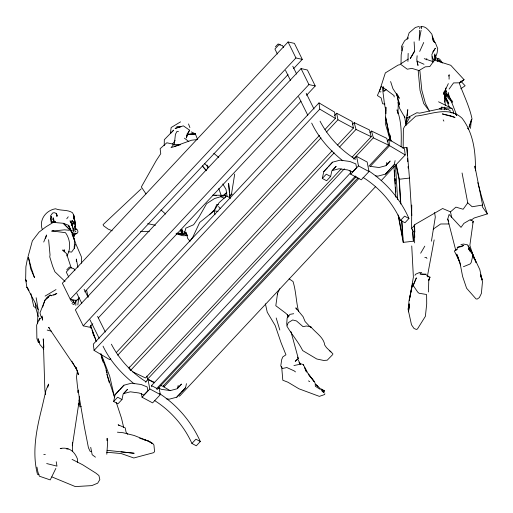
<?xml version="1.0" encoding="UTF-8"?>
<svg xmlns="http://www.w3.org/2000/svg" width="513" height="513" viewBox="0 0 513 513"><rect width="100%" height="100%" fill="white"/><g stroke="black" fill="none" stroke-linecap="round" stroke-linejoin="round"><path stroke-width="0.77" d="M38.109 309.512L34.903 302.356L26.868 287.145L25.65 279.559L25.9 266.702L27.266 259.578L32.357 240.853L39.065 232.113L45.76 226.977L53.262 222.373L63.259 223.277L68.569 225.316L71.891 232.023L74.379 240.046L74.359 248.215L71.608 252.075L68.755 251.793M401.102 146.68C401.442 134.265 401.711 121.555 397.056 109.846L397.928 113.726L398.325 102.125L397.133 95.405M415.152 231.831L413.568 231.902L411.586 228.644L411.759 205.059M469.959 251.216L468.388 248.542L472.851 254.852L472.922 256.84L472.697 255.891M403.16 147.853L403.372 128.878L404.61 126.384L415.774 116.111C431.106 114.572 448.99 105.723 462.13 118.291C473.55 133.335 475.808 152.515 475.371 170.829M323.1 390.765L323.511 390.399L322.305 389.694L323.485 390.38L323.075 392.189L323.28 391.829L322.145 391.368M164.224 145.666L164.32 139.703L173.67 130.116L170.348 133.637L171.162 127.519L180.576 121.863M72.647 451.491L72.404 442.572L72.333 445.784L79.13 401.121L79.265 396.62M77.431 462.322L77.501 459.109C74.584 451.331 68.973 446.829 60.194 448.49L61.791 448.599M449.08 79.194L449.176 74.731L448.586 76.097M407.925 61.438L408.162 53.39M385.847 110.686L385.334 123.473L390.322 140.658M419.647 30.248L419.159 40.463L421.09 30.338M419.724 28.677L419.801 27.106C425.174 24.746 429.009 30.761 431.914 34.288L433.267 40.822L434.036 41.983M78.303 404.904L78.386 403.365M37.436 323.652L38.212 309.672L36.154 297.752M73.417 222.289L71.884 220.584L72.666 220.821L73.744 222.43L72.166 225.97L72.436 225.502L72.577 226.387L72.166 225.97L72.679 224.143L71.249 221.148M78.745 297.97L77.829 304.882M106.967 440.648L107.134 438.288L107.653 442.277L106.8 454.21M409.118 304.998L408.585 311.853L408.932 300.996L412.587 283.849L409.74 298.156M417.133 55.737L416.812 59.655L417.992 65.324M409.098 304.292L408.463 311.211L409.162 306.646M225.092 195.863L225.188 194.934L225.021 195.709M406.347 124.396L407.027 117.406M407.181 115.855L407.784 109.641L406.065 121.786L406.232 124.499M470.498 128.423L471.357 119.625L469.042 127.327L472.031 118.913C469.517 106.589 463.752 95.303 459.436 83.568M277.405 294.725L277.565 293.269L279.777 288.748M174.24 145.051L175.42 134.329L177.011 131.354L178.466 131.418M444.476 96.309L444.835 93.321M445.015 91.833L445.194 90.339M428.483 291.993L428.759 280.701L429.926 277.116L426.54 275.641M396.915 95.264L397.088 93.86M434.806 60.079L435.069 57.931M73.628 236.41L73.827 234.903M447.907 95.008L448.259 92.327M455.807 250.524L447.727 219.134L449.08 214.453L461.014 227.368L463.944 223.341L470.312 219.628L473.21 221.34L469.857 245.291L473.929 258.539M277.565 293.269L275.808 305.735L285.632 313.11L288.902 316.252M445.88 87.96L444.559 97.002L445.355 105.543M77.405 371.04L76.488 376.875L77.54 387.142L84.305 426.598L88.448 447.798L90.205 451.472L91.724 451.312M431.427 241.2L435.306 217.057L434.569 212.491M231.35 194.914L234.71 174.08M409.72 298.124L413.382 277.155L411.74 245.964M186.501 137.997L187.412 132.816M324.851 393.618L324.691 394.516L319.368 396.376L298.944 388.796L287.985 382.243L282.81 380.236L281.637 366.372M434.152 239.904L427.643 275.019L428.041 277.039M421.385 28.786L421.378 26.554M444.63 102.177L446.284 93.642L445.56 95.835M403.013 46.196L401.185 54.744L401.012 63.715M320.805 389.123L321.984 389.348L321.523 390.791M409.15 303.722L408.047 309.108L411.503 324.819L414.01 328.467L416.319 329.442L417.435 329.013L425.386 316.322L426.707 303.92L426.617 294.385M113.649 401.493L115.13 394.67L123.934 385.212L131.482 383.192L141.19 384.513L147.16 386.943L147.898 390.701L143.909 394.965L139.087 393.003L130.321 391.81L123.511 393.631L127.5 389.367L123.152 394.055L121.966 399.544L117.977 403.808L113.649 401.493L117.644 397.229L121.966 399.544M178.171 385.436L177.549 388.328L181.538 384.064L177.19 388.751L170.38 390.573L161.614 389.38L158.735 388.213M166.231 398.781L169.219 399.191L176.767 397.177L185.571 387.713L186.45 383.66M322.305 178.447L323.78 171.624L332.584 162.166L340.132 160.152L349.84 161.467L355.817 163.903L356.548 167.661L352.559 171.926L347.737 169.957L338.971 168.771L332.161 170.585L336.156 166.321L331.808 171.009L330.616 176.498L326.627 180.762L322.305 178.447L326.294 174.183L330.616 176.498M386.828 162.39L386.199 165.289L390.188 161.024L385.84 165.712L379.03 167.527L370.264 166.34M375.631 175.844L377.876 176.145L385.417 174.131L394.228 164.673L395.1 160.62M475.083 168.514L474.871 166.167L482.598 205.046L482.246 206.649L487.35 213.908L474.179 217.993L470.722 220.462M39.091 320.503L39.61 318.188M72.096 225.387L72.884 223.136L72.314 224.489L72.198 223.758M47.837 387.142L48.562 384.09L45.99 390.207L41.899 407.899C36.423 429.58 31.8 452.248 37.494 474.39L39.033 474.429M75.283 244.323L74.359 248.215L74.135 246.682M472.935 255.224L471.139 262.662L469.985 264.048L463.419 266.722M406.065 121.786L407.11 117.99L416.877 112.732L419.66 113.161L439.166 109.006L441.821 107.422L451.979 108.429L453.473 111.687L453.595 113.719M445.104 97.887L446.284 93.642M45.599 238.327L46.542 234.992L43.727 242.04M73.814 300.131L73.199 302.221L74.064 303.157L75.148 302.221L75.77 300.124M70.698 222.046L71.583 223.79L70.044 220.821L71.416 223.232L73.417 228.92L72.981 230.382L75.315 231.023M472.736 222.86L473.21 221.34M42.656 307.12L44.868 300.163L45.631 299.13L50.069 294.86L51.653 295.77L50.005 295.353L44.804 300.663L39.963 312.879L40.957 316.374L42.072 316.72L42.65 320.118L42.419 317.553M444.232 91.429L443.303 94.309L448.336 83.6M56.898 216.435L57.135 215.082L56.218 213.389L54.166 212.651L52.602 213.049L50.383 216.108L51.383 222.636L50.832 218.621M176.793 126.378L180.922 126.743L175.087 128.417L183.346 125.845L189.579 130.18L186.501 137.061L187.405 134.348L195.318 133.829L197.62 139.517M440.975 109.731L441.943 106.807M428.721 280.662L429.926 277.116L428.74 279.867M72.442 225.104L72.936 223.674M434.46 60.489L437.095 52.961L437.73 48.607L435.3 42.669L433.267 40.822L432.26 36.102L434.902 42.547M46.76 298.617L47.209 297.348L48.69 296.822M73.731 235.127L74.25 233.71L76.091 233.165L75.809 233.537M73.545 237.634L74.026 236.397L73.814 235.05M381.48 86.274L377.382 95.521L381.133 97.938L382.615 103.786L385 104.062M419.705 51.422L423.725 42.47M426.226 59.854L426.829 58.585M75.373 225.624L74.712 226.99L76.334 229.741L74.712 226.99L75.289 224.668L75.328 226.663M71.358 299.246L70.743 300.522L71.749 301.368L72.679 300.201M55.853 468.42L50.223 479.911L39.373 476.186L37.904 472.005L36.955 467.151M76.976 299.849L74.18 304.312L72.865 304.607M73.436 237.262L74.039 236.089L73.41 233.582L73.199 234.909M42.156 316.014L40.726 318.759L39.539 318.701L36.66 325.037L36.885 338.631L38.379 342.569L39.572 342.626M414.651 51.101L410.304 58.469L414.651 51.101L414.106 41.867M406.065 124.056L409.336 118.003M445.092 98.656L447.368 94.745M420.66 253.217L424.802 246.15M188.335 132.181L189.579 130.18M414.979 275.282L415.645 274.224L419.647 272.448L421.718 272.499M66.799 255.961C71.179 248.985 70.319 239.308 65.51 232.71L53.134 231.074M432.709 52.018L435.338 48.228L431.888 54.333L432.44 62.022M190.336 240.61L192.824 237.121L199.672 222.482L214.126 210.811L219.07 202.725L226.496 196.004L230.491 198.037M449.099 89.108L453.55 82.914L459.097 82.824L464.021 79.656L450.76 65.286L436.133 60.656L434.094 60.605L429.779 66.581L425.251 66.825L418.223 71.012L420.025 90.371L423.706 103.517L429.413 111.084L425.38 103.318L421.814 90.205L419.871 70.82L411.907 68.376L407.284 69.204L400.877 64.471L398.133 65.074L385.346 72.897L379.383 91.417L379.928 91.936L380.973 91.789M462.072 172.984L467.747 202.853L463.149 209.259L455.916 207.13L450.485 211.85L442.623 208.515L415.434 224.252L411.586 228.644M172.458 144.179L175.1 140.568M71.987 303.606L73.821 301.093M66.754 218.769L68.261 216.8M74.776 234.056L73.577 235.461M183.314 231.748L181.769 233.46L182.801 232.588M66.754 269.87L69.383 267.055L71.756 267.562M275.404 46.824L278.04 44.009L280.412 44.522M293.526 68.704L302.272 59.361L294.404 43.374L288.062 41.976L62.368 283.234L70.236 299.22L76.578 300.618L79.31 297.694M70.236 299.22L295.93 57.956L302.272 59.361M84.773 291.852L288.062 74.545M306.517 95.322L315.258 85.972L307.39 69.986L301.054 68.588L75.36 309.846L83.221 325.832L89.563 327.23L92.84 323.729M83.221 325.832L308.916 84.574L315.258 85.972M98.31 317.887L301.048 101.164M324.998 129.475L335.38 118.375L334.604 112.129L318.996 102.889L93.302 344.152L94.078 350.398L109.686 359.639L110.776 358.465M94.078 350.398L319.766 109.134L318.996 102.889M334.482 115.572L336.669 113.238L352.123 121.517L353.406 128.051L337.554 144.993M116.246 352.623L319.535 135.317M117.721 355.182L321.01 137.875M326.473 132.033L337.945 119.766L336.669 113.238M352.585 124.396L354.22 122.645L369.45 129.93L371.232 136.714L352.104 157.164M128.801 368.142L332.091 150.835M130.308 370.687L334.143 152.797M339.612 146.955L356.003 129.43L354.22 122.645M115.13 394.67L119.119 390.406M119.946 389.476L123.934 385.212M323.78 171.624L327.769 167.36M328.596 166.43L332.584 162.166M369.911 132.809L371.547 131.059L386.776 138.343L388.559 145.128L368.885 166.161M341.177 168.848L145.538 377.978L132.386 371.681M154.56 382.416L147.635 379.101L344.364 168.803M353.656 158.87L373.329 137.843L371.547 131.059M145.378 382.185L147.962 379.428L154.278 382.813M354.028 159.145L356.612 156.382L367.141 162.025L369.014 171.56L361.261 179.845L350.732 174.202L350.013 170.534M151.765 386.802L151.527 385.603L350.789 172.599M158.921 387.27L160.357 394.6L152.611 402.885L142.082 397.248L149.828 388.957L147.962 379.428M350.732 174.202L358.484 165.917L356.612 156.382M387.2 141.203L388.841 139.446L404.449 148.687L405.225 154.932L381.178 180.64M356.285 176.619L157.029 389.623L156.792 388.424L355.503 176.01M357.959 177.844L162.865 386.385L160.787 385.398M170.027 390.566L163.916 386.956L359.01 178.409M369.937 166.725L389.611 145.692L388.841 139.446M181.583 391.977L185.571 387.713M390.233 168.937L394.228 164.673M176.767 397.177L180.756 392.907M385.417 174.131L389.405 169.867M375.715 186.482L179.531 396.196L178.171 395.388M191.926 443.444L195.915 439.173L200.288 441.52L196.312 445.81L191.926 443.444C184.039 425.861 170.688 410.682 154.4 400.422M400.582 220.398L404.571 216.133L408.944 218.474L404.969 222.77L400.582 220.398C392.689 202.821 379.338 187.636 363.057 177.383M456.224 250.081L457.481 248.754L454.326 250.992L459.494 261.348M332.854 354.419L327.236 360.197L323.645 360.447L316.758 358.991L302.683 350.584C298.245 341.645 291.615 334.38 286.709 325.774L288.428 322.562L292.731 319.965L296.514 320.958L303.061 326.666L306.396 326.011L310.692 326.634C315.232 332.424 323.863 337.323 324.697 345.031L326.486 347.634L332.879 353.79M297.11 359.427L295.244 361.338L298.316 358.516L290.967 331.655M182.269 231.26L181.185 232.351L182.404 231.318M321.67 389.668L321.984 389.348L321.144 389.123M209.381 214.806L214.569 209.663L216.832 204.354L218.358 204.732M182.583 230.19L180.916 231.78L182.615 230.337M141.216 188.803L103.049 224.656L103.562 225.771L108.16 229.112L112.212 230.779M383.301 86.588L383.852 91.224L385.84 89.377M181.698 229.939L180.55 230.959L182.083 229.664M226.74 192.522L224.925 194.113A48.959 45.651 49.4 0 0 223.155 195.863M181.57 229.625L180.409 230.626L181.871 229.388M223.848 195.12L226.797 192.619M230.382 195.6L232.152 194.106L230.779 194.793M460.155 82.606L464.021 79.656L459.449 83.112M383.852 91.224L386.071 89.544M460.789 88.768L465.131 85.767L460.821 81.157M433.177 229.144L440.654 223.982L448.952 223.963M400.852 63.753L408.271 59.027M45.093 296.097L55.994 289.589M53.679 295.193L56.84 293.487L51.114 295.7M461.95 246.362L463.784 245.445L457.211 247.369L461.341 246.67M81.266 406.283L79.842 406.905L79.201 399.973L79.714 404.481M72.346 227.81L73.417 228.92L74.366 228.554M174.266 146.449L191.618 140.196L197.037 139.607M53.205 230.645L51.691 231.132L64.6 229.824L69.075 230.266M225.598 197.396L225.31 195.363L214.607 198.499L206.643 203.642L199.031 216.999L193.619 224.752L185.821 228.131L184.231 234.281L187.431 235.8M47.209 297.348L48.697 296.924M460.943 244.65L463.508 244.06L467.67 244.887L471.979 252.236L476.167 262.502M434.094 59.688L435.454 59.386L434.78 55.513M419.147 26.413L415.357 27.478L409.124 32.851L407.142 39.18L408.284 37.866L404.629 40.745L401.544 46.337L401.929 50.749M293.699 313.706L289.96 314.354L287.12 318.15L286.709 324.133L287.53 325.12M323.408 391.169L324.472 390.989L323.081 390.335M482.598 205.046L472.165 206.758L467.747 202.853M293.93 365.532L301.573 363.954L303.33 364.711L308.3 373.971L314.289 381.563L315.2 383.416L315.335 386.257L320.125 389.309M323.363 391.175L324.44 391.028L323.068 390.342M402.282 147.911L406.886 147.378L409.457 178.069L411.798 215.627M396.273 164.506L399.306 179.249L409.457 178.069M398.088 214.953L403.244 242.38L413.395 241.2L412.644 229.215M187.213 134.579L195.318 133.829L191.304 131.918M424.828 257.468L426.232 257.353L426.976 258.469M187.373 134.38L195.318 133.829L193.85 133.406M422.109 274.519L426.265 274.25L419.916 273.833L421.378 274.295M73.84 234.723L74.86 234.665L77.489 232.979L77.957 231.934L77.591 230.068L76.11 228.875M187.707 235.589L182.942 235.743L176.068 233.742M140.536 231.472L149.347 231.331M212.626 195.164L225.31 195.363M214.844 195.6L216.403 195.684M66.581 448.92L68.178 449.022M106.653 452.235L121.132 453.53L133.822 457.981L153.631 452.69L154.567 451.645L153.926 444.989L152.771 443.636L149.668 441.597L134.079 435.46L123.005 432.715L117.419 432.19M439.231 108.891L447.791 109.211L450.331 110.808M43.791 454.441L45.311 454.595M107.057 450.311L134.162 453.261L121.017 451.825M177.492 233.197L183.782 233.928L179.082 233.184M217.98 211.401L214.126 210.811L214.934 214.716M425.854 294.379L419.05 293.256L417.749 292.16L413.183 285.459M436.941 60.002L438.929 60.335L441.481 62.522M147.661 223.655L155.477 225.284M176.991 233.261L183.205 234.576M193.805 133.508L195.318 133.829M174.471 144.416L166.802 142.781L160.12 148.712L160.755 153.688L156.292 160.466L141.344 186.956L145.974 193.888M176.446 233.274L183.256 234.762M46.689 463.547L56.975 466.137L56.231 461.751M179.108 234.223L181.339 234.807M47.196 330.064L51.653 331.263M139.613 438.217L147.956 440.911L152.771 443.636L147.956 440.911L144.172 439.776M73.417 228.92L75.546 229.542M424.251 58.649L433.863 61.919M51.884 476.898L75.308 486.587L91.827 485.612L97.701 483.163L99.823 479.578L98.938 475.551L95.95 473.159L82.555 464.72L72.057 459.372M220.577 196.665L224.232 198.236M424.014 64.266L416.973 61.118L417.954 65.337M356.003 129.43L371.232 136.714M373.329 137.843L388.559 145.128M323.35 392.176L324.229 392.605M438.551 101.786L451.979 108.429M337.945 119.766L353.406 128.051M358.484 165.917L369.014 171.56M151.527 385.603L156.792 388.424M149.828 388.957L160.357 394.6M308.467 380.896L309.73 381.614M450.074 111.905L452.145 113.091M389.611 145.692L405.225 154.932M319.766 109.134L335.38 118.375M355.547 159.293C340.67 150.072 328.108 136.702 320.035 121.151M368.892 171.009C386.321 182.628 400.525 199.294 408.957 218.506M146.237 381.916C131.649 372.714 119.33 359.51 111.379 344.197M159.594 393.644C177.344 405.238 191.753 422.122 200.301 441.546M36.096 308.012L33.775 306.505L30.921 293.673M289.101 278.854L293.026 281.502C296.097 291.339 296.046 301.747 298.617 311.603M467.465 128.295L468.702 129.154M320.311 388.565L317.22 386.039M49.735 328.192L48.485 327.281L76.629 368.988M95.463 457.166L92.173 454.723L90.718 447.323M382.474 86.979L394.074 95.61L394.176 96.97M184.424 138.157L188.778 141.562M119.221 425.617L118.144 424.77L125.223 427.906L126.102 432.344L127.782 434.287M444.329 107.659L446.823 109.635M295.482 371.919L294.276 370.937L286.831 367.532L282.426 368.501L280.765 365.955L281.714 359.53L282.81 356.901L285.953 354.791L281.086 342.755L275.199 325.563L267.247 312.205L265.401 303.824M213.799 153.329L218.743 157.401M342.819 160.781C330.051 150.553 318.746 137.965 311.686 123.101M134.169 383.82C121.395 373.592 110.09 361.005 103.036 346.147M456.794 115.104L455.114 113.655L456.653 115.252M329.333 350.501L330.994 351.937M160.96 209.913L165.667 214.068M315.687 384.551L317.874 386.481M204.584 163.621L208.759 167.315M439.365 61.034L437.288 58.848L438.5 58.258L440.212 59.797L442.456 63.028M181.23 229.587L182.378 230.632M184.68 232.729L186.405 234.306M65.068 281.502L54.865 271.717L52.615 266.17L49.742 256.833L50.043 254.935L48.62 239.751M315.623 384.211L318.015 386.584M409.124 116.804L410.208 117.926M310.512 327.294L305.12 321.574L303.074 316.675L295.828 307.838L296.469 309.249M452.383 102.51L448.029 97.81L446.509 93.481M184.468 231.729L187.117 234.653M218.532 206.559L220.103 208.361M446.496 94.354L447.535 95.565M448.574 96.777L452.748 101.651M202.417 166.052L206.066 170.303M446.265 94.091L447.734 95.809M202.385 166.026L206.45 170.765M43.797 349.071L39.867 344.473L38.077 338.689L39.321 341.972M190.092 241.354L187.623 238.321L186.168 232.267M304.972 368.616L306.357 372.021M314.289 381.563L308.275 374.022L313.956 381.415M434.787 53.903L435.89 57.956L436.563 57.802L437.005 58.482L437.647 61.278M28.497 289.691L26.868 287.145L29.01 290.499M467.927 245.836L471.979 252.236L473.39 256.814M299.053 362.358L300.285 364.32M63.413 251.146L62.689 249.966L66.498 253.602L71.089 267.574M73.468 234.781L73.763 235.281M222.841 183.962L225.996 189.342L227.118 196.376M75.911 367.545L76.713 368.924M404.828 117.445L399.691 108.532L397.928 102.427M76.796 369.046L76.065 367.776L78.342 374.644L77.931 372.476M457.301 255.538L456.525 254.179L460.533 264.977M71.82 361.146L77.303 370.771M297.572 358.953L300.592 364.371M443.2 119.882L443.873 121.113M458.404 257.667L456.525 254.179L459.494 260.989M297.585 357.138L298.316 358.516M445.553 97.297L448.804 103.613L445.906 97.9M71.615 222.61L71.794 222.963M283.561 47.671L282.503 45.529L278.905 44.759L274.917 49.024L277.392 54.006M292.769 66.222L296.661 74.064M306.223 93.328L314.014 109.025M285.523 70.39L290.473 80.361M298.604 96.745L307.8 115.265M74.911 270.71L73.846 268.575L70.255 267.799L66.267 272.063L68.742 277.052M84.119 289.261L88.012 297.11M97.573 316.374L105.364 332.071M76.873 293.436L81.823 303.407M89.955 319.791L99.144 338.311M288.062 41.976L295.93 57.956M301.054 68.588L308.916 84.574M304.664 367.597L306.742 371.874M81.452 263.291L81.368 256.776L76.001 244.316L72.147 232.851L68.569 225.316L70.307 229.734M445.149 97.919L449.478 107.223M432.164 56.693L433.831 60.354M480.95 275.84L482.476 281.778L481.399 293.398L479.373 297.578L477.161 299.079L476.006 298.906L466.599 288.242L462.611 276.456L459.821 261.976M398.069 95.572L399.287 98.291L392.939 88.698L390.611 81.548M447.727 219.134L448.702 221.308M72.852 229.895L74.013 232.492M476.154 262.727L472.255 253.621L479.77 269.466L482.13 280.008L480.995 276.366M26.567 281.701L25.65 279.559L26.509 281.746M448.362 93.732L456.75 115.335M480.822 276.52L482.008 279.367L480.367 274.231M72.051 234.152L74.379 240.046M90.557 326.313L91.417 328.551M91.987 330.039L96.284 341.228M101.144 353.912L109.724 376.292L114.437 396.972M188.528 123.947L189.9 127.577M303.33 364.711L303.625 365.493M90.416 326.313L91.211 328.551M92.532 332.283L93.86 336.015M101.279 356.907L103.139 362.127M106.056 370.341L107.114 373.323L105.774 368.219L100.702 353.874M90.544 325.184L96.155 341.036M310.692 326.634L310.968 327.422M218.788 188.495L221.34 195.979M487.35 213.908L481.867 197.659L477.802 182.622M114.617 397.395L106.935 374.169L108.275 379.274M116.348 402.641L121.555 418.371L123.652 427.374M276.18 317.977L279.835 330.026M64.715 251.646L64.151 249.748L64.535 251.909M445.617 89.602L446.188 91.609M38.257 316.598L35.705 307.582L35.416 303.593M108.487 380.037L109.128 382.313M146.846 376.087L147.635 379.101M129.321 366.917L130.11 369.937M75.661 231.164L75.809 231.754M74.27 219.872L73.59 217.095L74.712 219.974L74.917 224.585L74.661 222.353M74.603 221.263L74.943 222.655L73.686 215.037L72.461 212.696C67.408 209.394 60.983 210.971 55.507 208.772C46.106 210.285 38.95 219.641 42.169 229.099M445.547 89.685L446.214 92.487L445.54 89.57M396.632 93.77L399.46 104.819L398.704 101.106M51.723 217.679L51.46 216.512L52.076 219.263L53.608 219.07L53.98 221.674L53.442 217.762M450.497 211.933L451.703 217.397M86.71 290.563L88.127 297.13M395.927 164.288L399.101 179.633L400.544 202.763M390.483 140.556L385.616 117.163L390.387 140.87M141.364 393.58L142.082 397.248M77.931 267.337L76.322 259.039L76.328 261.309M390.996 141.037L389.803 134.772L390.912 140.966M398.563 216.082L402.782 238.654L401.692 221.109M43.887 347.416L43.259 338.869L44.843 389.393L45.439 394.625M434.652 54.75L435.499 59.457L434.742 55.346M73.699 235.037L73.789 235.538M382.403 87.409L384.449 103.825L385.808 110.628L385.917 107.249L385.789 113.649L385.731 112.745M404.584 116.156L406.007 125.461M71.487 223.61L71.749 225.316M287.357 314.514L287.831 317.675M74.34 219.487L73.686 215.037L75.629 224.848M72.147 232.851L72.365 234.39M73.737 234.563L73.782 234.89M74.449 220.192L74.231 218.641L74.404 220.122M163.724 385.391L163.916 386.956M230.196 198.223L228.612 183.487L229.414 192.933M207.13 165.109L207.496 168.88M229.542 194.504L229.747 196.864M412.683 232.472L413.395 241.2M406.886 147.378L407.38 155.336M407.579 158.523L407.777 161.71M408.072 166.488L408.175 168.078M399.306 179.249L400.852 204.027M401.897 220.808L403.244 242.38M395.523 165.609L397.639 199.563M394.638 170.233L394.734 171.823M395.183 178.96L395.279 180.55M394.426 170.483L394.773 176.055M394.92 178.441L395.266 184.02M395.465 187.2L395.767 191.977M393.952 166.392L395.869 197.184M75.738 301.214L75.866 305.35M444.322 107.102L444.463 109.468M444.354 107.499L444.489 109.75M414.196 225.374L414.773 237.339M448.606 94.488L448.721 96.957M414.549 225.393L414.767 230.972M414.382 224.585L414.651 242.88M78.194 390.226L78.021 392.592L78.233 390.207M409.592 298.906L409.47 300.432L409.592 298.906M413.183 285.081L413.029 286.119L416.364 277.879L413.183 285.081M72.801 223.411L72.301 224.534L72.801 223.411M173.83 144.416L171.041 147.616L180.429 144.711L173.83 144.416M55.442 221.776L51.204 222.084L55.442 221.776M450.549 115.816L442.309 113.918L455.012 117.426L450.549 115.816M69.511 229.356L63.259 223.277L71.891 232.023L69.511 229.356M34.506 277.693L30.748 268.959L28.446 257.34L31.12 267.581L34.506 277.693M56.398 214.024L56.218 213.389L56.994 216.14L56.398 214.024"/></g></svg>
